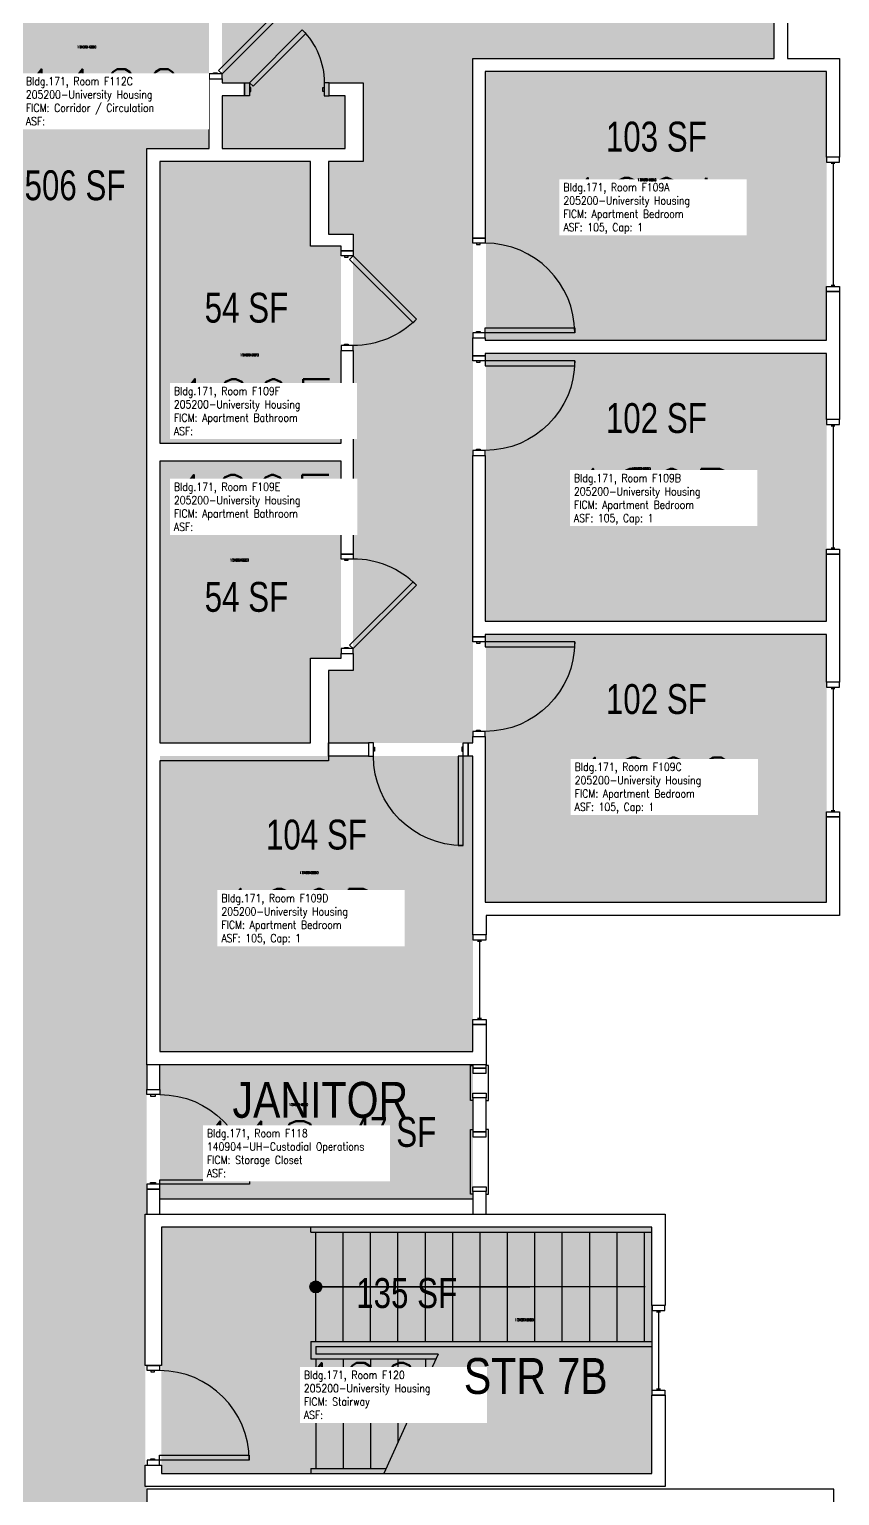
# Model space of a CAD drawing. Header units: inches. Extents: x -93 to 1642, y -75 to 1661.
# Drawn here: x 1317 to 1642, y 240 to 829 of the extents above; entities that cross this region are included whole.
import ezdxf
from ezdxf.enums import TextEntityAlignment as Align

# ---------------------------------------------------------------- set-up
doc = ezdxf.new("R2010")
doc.units = ezdxf.units.IN
doc.header["$LTSCALE"] = 96
doc.header["$MEASUREMENT"] = 0
for name, color, linetype in [('A-AREA-IDEN', 1, 'Continuous'), ('A-DOOR', 2, 'Continuous'), ('A-FLOR', 3, 'Continuous'), ('A-GLAZ', 1, 'Continuous'), ('A-IDEN-RNUM', 7, 'Continuous'), ('A-IDEN-SNUM', 4, 'Continuous'), ('A-IDEN-VNUM', 4, 'Continuous'), ('A-WALL', 5, 'Continuous'), ('AREA-TEXT', 3, 'Continuous'), ('Rooms-Category-Color', 7, 'Continuous'), ('Rooms-College-Color', 7, 'Continuous'), ('Rooms-Department-Color', 7, 'Continuous'), ('Rooms-Division-Color', 7, 'Continuous'), ('Rooms-Information', 7, 'Continuous')]:
    doc.layers.add(name, color=color, linetype=linetype)
doc.styles.add('AREA', font='arial.ttf', dxfattribs={"width": 0.75, "height": 12})
doc.styles.add('DIMS', font='ARIALN.TTF')
doc.styles.add('ROOMSNUMBER', font='txt.shx', dxfattribs={"height": 0.03})
doc.styles.add('ROOMVNUMBER', font='simplex.shx', dxfattribs={"width": 0.85})
doc.styles.get("Standard").update_dxf_attribs({"font": 'ARIALN.TTF'})
doc.dimstyles.new('NBA 2004', dxfattribs={"dimscale": 128, "dimtxt": 0.125, "dimasz": 0.09375, "dimexe": 0.125, "dimexo": 0.125, "dimgap": 0.0625, "dimtad": 1, "dimdec": 3, "dimzin": 3, "dimdsep": 46, "dimlunit": 4, "dimtxsty": 'DIMS', "dimblk": 'ARCHTICK', "dimcen": 0.09375, "dimdle": 0.125, "dimclrd": 256, "dimclre": 256, "dimclrt": 2, "dimadec": 0, "dimazin": 0, "dimtfac": 0.75, "dimtdec": 3, "dimtmove": 2, "dimatfit": 2, "dimfxl": 0.125, "dimfrac": 2, "dimtolj": 1, "dimtzin": 0, "dimlwd": -1, "dimlwe": -1, "dimarcsym": 0})

# ---------------------------------------------------------------- blocks, each defined once
blk = doc.blocks.new('_ArchTick')
at = {"color": 0, "linetype": 'ByBlock', "const_width": 0.15}
blk.add_lwpolyline([(-0.5, -0.5), (0.5, 0.5)], dxfattribs=at)

msp = doc.modelspace()

# ---------------------------------------------------------------- hatches: boundary and pattern name
at = {"layer": 'A-FLOR'}
h = msp.add_hatch(color=256, dxfattribs=at)
edge = h.paths.add_edge_path()
edge.add_line((1429.75000065152, 322.958715159717), (1429.75000065152, 325.5388031910626))
edge.add_ellipse((1431.75000065152, 324.2487591753898), major_axis=(1.682886443342739, 1.682886443342739), ratio=0.9999999999999651, start_angle=45.00000000000102, end_angle=102.17709344266342, ccw=False)
edge.add_line((1431.75000065152, 326.6287200074988), (1431.75000065152, 321.8687983432807))
edge.add_ellipse((1431.75000065152, 324.2487591753898), major_axis=(-1.682886443342702, 1.682886443342702), ratio=0.9999999999999808, start_angle=77.82290655733527, end_angle=134.9999999999994, ccw=False)
edge = h.paths.add_edge_path()
edge.add_line((1429.75000065152, 325.5388031910626), (1429.75000065152, 322.958715159717))
edge.add_ellipse((1431.75000065152, 324.2487591753898), major_axis=(-1.682886443342747, 1.682886443342747), ratio=0.9999999999999857, start_angle=12.177093442663988, end_angle=77.82290655733527, ccw=False)
edge = h.paths.add_edge_path()
edge.add_line((1431.75000065152, 324.2487591753898), (1431.75000065152, 326.6287200074988))
edge.add_ellipse((1431.75000065152, 324.2487591753898), major_axis=(1.682886443342738, 1.68288644334274), ratio=0.9999999999998909, start_angle=314.9999999999969, end_angle=405.0000000000031, ccw=False)
edge.add_line((1434.129961483629, 324.2487591753898), (1431.75000065152, 324.2487591753898))
edge = h.paths.add_edge_path()
edge.add_line((1431.75000065152, 321.8687983432807), (1431.75000065152, 324.2487591753898))
edge.add_line((1431.75000065152, 324.2487591753898), (1434.129961483629, 324.2487591753898))
edge.add_ellipse((1431.75000065152, 324.2487591753898), major_axis=(-1.682886443342739, 1.682886443342739), ratio=0.9999999999998909, start_angle=134.9999999999968, end_angle=225.0000000000031, ccw=False)
h = msp.add_hatch(color=256, dxfattribs=at)
edge = h.paths.add_edge_path()
edge.add_line((1429.749999089646, 271.9587171858581), (1429.749999089646, 274.5388052172037))
edge.add_ellipse((1431.749999089646, 273.2487612015309), major_axis=(-1.682886443342704, 1.682886443342703), ratio=0.9999999999999576, start_angle=-45.000000000001194, end_angle=12.177093442664273, ccw=False)
edge.add_line((1431.749999089646, 275.62872203364), (1431.749999089646, 270.8688003694219))
edge.add_ellipse((1431.749999089646, 273.2487612015309), major_axis=(1.682886443342676, 1.682886443342676), ratio=0.9999999999999599, start_angle=167.8229065573346, end_angle=225.0000000000012, ccw=False)
edge = h.paths.add_edge_path()
edge.add_line((1429.749999089646, 274.5388052172037), (1429.749999089646, 271.9587171858581))
edge.add_ellipse((1431.749999089646, 273.2487612015309), major_axis=(-1.682886443342747, 1.682886443342747), ratio=0.9999999999999857, start_angle=12.177093442663988, end_angle=77.82290655733527, ccw=False)
edge = h.paths.add_edge_path()
edge.add_line((1431.749999089646, 273.2487612015309), (1431.749999089646, 275.62872203364))
edge.add_ellipse((1431.749999089646, 273.2487612015309), major_axis=(-1.682886443342709, 1.682886443342709), ratio=0.99999999999995, start_angle=225.0000000000014, end_angle=314.9999999999986, ccw=False)
edge.add_line((1434.129959921755, 273.2487612015309), (1431.749999089646, 273.2487612015309))
edge = h.paths.add_edge_path()
edge.add_line((1431.749999089646, 270.8688003694219), (1431.749999089646, 273.2487612015309))
edge.add_line((1431.749999089646, 273.2487612015309), (1434.129959921755, 273.2487612015309))
edge.add_ellipse((1431.749999089646, 273.2487612015309), major_axis=(1.682886443342657, 1.682886443342657), ratio=0.9999999999999638, start_angle=225.000000000001, end_angle=314.999999999999, ccw=False)
at = {"layer": 'Rooms-Category-Color', "true_color": 0xadadad}
for points in [[(1363.875000233747, 211.0047703154145), (1303.875000077932, 211.0047703154145), (1303.874998483791, 332.3920106267795), (1278.874998483791, 332.3920106267795), (1278.874998483791, 414.7161238054703), (1303.874998483784, 414.7161238054703), (1303.874998483784, 1145.531339836187), (1303.875000077932, 1145.531339836187), (1303.875000077932, 1227.855453014877), (1303.874998483791, 1227.855453014878), (1303.874998483785, 1322.498731820844), (1363.874998356675, 1322.498731820848), (1363.874998356675, 1130.216124427935), (1388.874998356668, 1130.216124427935), (1388.874998356668, 1047.892011249244), (1363.874998356669, 1047.892011249244), (1363.874998356669, 863.8554536373126), (1388.874998356669, 863.8554536373126), (1388.874998356669, 781.5313404586218), (1363.874998356676, 781.5313404586218), (1363.874998356676, 353.4987312709133), (1363.249998113845, 353.4987312709133), (1363.249998113845, 243.9987317920106), (1363.874559197675, 243.9987317920106), (1363.875000233747, 242.9987576439457)], [(1369.749999809631, 348.2487593479089), (1566.749999112678, 348.2487593479089), (1566.749999112678, 249.2487598692647), (1369.749999809631, 249.2487598692647)]]:
    msp.add_hatch(color=253, dxfattribs=at).paths.add_polyline_path(points)
at = {"layer": 'Rooms-Category-Color', "true_color": 0x728ef3}
for points in [[(1615.874999950816, 953.2487590876596), (1615.874999950815, 817.7487590876586), (1494.87499995081, 817.7487590876591), (1494.87499995081, 542.7487590876589), (1436.874999950823, 542.7487590876589), (1436.874999950823, 571.873759087659), (1446.749999950804, 571.873759087659), (1446.749999950804, 747.1563671030171), (1436.874999950822, 747.1563671030171), (1436.874999950822, 776.2813671030169), (1450.749999950805, 776.2813671030171), (1450.749999950804, 807.9804802817083), (1437.124999950815, 807.9804802817083), (1437.124999950815, 802.7304802817083), (1443.499999950804, 802.7304802817084), (1443.499999950804, 781.5313671030169), (1394.124999950815, 781.5313671030171), (1394.124999950815, 802.7304802817083), (1403.124999950815, 802.7304802817083), (1403.124999950815, 807.9804802817082), (1394.124999950815, 807.9804802817082), (1394.124999950815, 869.1054802817083), (1484.62499995081, 869.1054802817083), (1484.62499995081, 939.2487590876669), (1499.24999995081, 939.2487590876693), (1499.24999995081, 953.2487590876666)], [(1636.874999950933, 704.4987590878154), (1636.8749999509, 812.4987590878136), (1500.124999950885, 812.4987590877408), (1500.124999950944, 704.4987590877427), (1636.433659562676, 704.5117511669341)], [(1369.124999950977, 663.1529808924952), (1369.124999950915, 776.281367103029), (1429.624999950915, 776.2813671030617), (1429.624999950937, 742.2813671030617), (1441.874999950804, 742.2813671030708), (1441.874999950804, 663.1407363356321)], [(1636.874999950995, 591.6237590878154), (1636.874999950958, 699.2487590878154), (1500.137949008686, 699.261708145481), (1500.124999951002, 591.6237590877427), (1636.433659562716, 591.6367511669359)], [(1441.874999950804, 576.7487590876588), (1441.874999950804, 655.8900630953904), (1369.124999950981, 655.8900630953503), (1369.124999951042, 542.7616570761329), (1429.624999951042, 542.7487590877026), (1429.624999951024, 576.7487590877026)], [(1636.874999951031, 586.3737590878154), (1636.874999951067, 478.7487590878154), (1500.12499995106, 478.7487590877427), (1500.137992030153, 586.3867511668886), (1636.433659562716, 586.3867511669359)], [(1369.124999951107, 418.7617057284697), (1494.874999951096, 418.7487590877408), (1494.874999951031, 537.498759087739), (1369.124999951045, 537.4987590876717)], [(1369.12499995082, 413.4987582663811), (1494.874997224186, 413.4987582663811), (1494.874997224186, 359.4987575041137), (1369.12499995082, 359.4987575041137)]]:
    msp.add_hatch(color=171, dxfattribs=at).paths.add_polyline_path(points)
at = {"layer": 'Rooms-College-Color', "true_color": 0xadadad}
for points in [[(1363.875000233747, 211.0047703154145), (1303.875000077932, 211.0047703154145), (1303.874998483791, 332.3920106267795), (1278.874998483791, 332.3920106267795), (1278.874998483791, 414.7161238054703), (1303.874998483784, 414.7161238054703), (1303.874998483784, 1145.531339836187), (1303.875000077932, 1145.531339836187), (1303.875000077932, 1227.855453014877), (1303.874998483791, 1227.855453014878), (1303.874998483785, 1322.498731820844), (1363.874998356675, 1322.498731820848), (1363.874998356675, 1130.216124427935), (1388.874998356668, 1130.216124427935), (1388.874998356668, 1047.892011249244), (1363.874998356669, 1047.892011249244), (1363.874998356669, 863.8554536373126), (1388.874998356669, 863.8554536373126), (1388.874998356669, 781.5313404586218), (1363.874998356676, 781.5313404586218), (1363.874998356676, 353.4987312709133), (1363.249998113845, 353.4987312709133), (1363.249998113845, 243.9987317920106), (1363.874559197675, 243.9987317920106), (1363.875000233747, 242.9987576439457)], [(1615.874999950816, 953.2487590876596), (1615.874999950815, 817.7487590876586), (1494.87499995081, 817.7487590876591), (1494.87499995081, 542.7487590876589), (1436.874999950823, 542.7487590876589), (1436.874999950823, 571.873759087659), (1446.749999950804, 571.873759087659), (1446.749999950804, 747.1563671030171), (1436.874999950822, 747.1563671030171), (1436.874999950822, 776.2813671030169), (1450.749999950805, 776.2813671030171), (1450.749999950804, 807.9804802817083), (1437.124999950815, 807.9804802817083), (1437.124999950815, 802.7304802817083), (1443.499999950804, 802.7304802817084), (1443.499999950804, 781.5313671030169), (1394.124999950815, 781.5313671030171), (1394.124999950815, 802.7304802817083), (1403.124999950815, 802.7304802817083), (1403.124999950815, 807.9804802817082), (1394.124999950815, 807.9804802817082), (1394.124999950815, 869.1054802817083), (1484.62499995081, 869.1054802817083), (1484.62499995081, 939.2487590876669), (1499.24999995081, 939.2487590876693), (1499.24999995081, 953.2487590876666)], [(1636.874999950933, 704.4987590878154), (1636.8749999509, 812.4987590878136), (1500.124999950885, 812.4987590877408), (1500.124999950944, 704.4987590877427), (1636.433659562676, 704.5117511669341)], [(1369.124999950977, 663.1529808924952), (1369.124999950915, 776.281367103029), (1429.624999950915, 776.2813671030617), (1429.624999950937, 742.2813671030617), (1441.874999950804, 742.2813671030708), (1441.874999950804, 663.1407363356321)], [(1636.874999950995, 591.6237590878154), (1636.874999950958, 699.2487590878154), (1500.137949008686, 699.261708145481), (1500.124999951002, 591.6237590877427), (1636.433659562716, 591.6367511669359)], [(1441.874999950804, 576.7487590876588), (1441.874999950804, 655.8900630953904), (1369.124999950981, 655.8900630953503), (1369.124999951042, 542.7616570761329), (1429.624999951042, 542.7487590877026), (1429.624999951024, 576.7487590877026)], [(1636.874999951031, 586.3737590878154), (1636.874999951067, 478.7487590878154), (1500.12499995106, 478.7487590877427), (1500.137992030153, 586.3867511668886), (1636.433659562716, 586.3867511669359)], [(1369.124999951107, 418.7617057284697), (1494.874999951096, 418.7487590877408), (1494.874999951031, 537.498759087739), (1369.124999951045, 537.4987590876717)], [(1369.12499995082, 413.4987582663811), (1494.874997224186, 413.4987582663811), (1494.874997224186, 359.4987575041137), (1369.12499995082, 359.4987575041137)], [(1369.749999809631, 348.2487593479089), (1566.749999112678, 348.2487593479089), (1566.749999112678, 249.2487598692647), (1369.749999809631, 249.2487598692647)]]:
    msp.add_hatch(color=253, dxfattribs=at).paths.add_polyline_path(points)
at = {"layer": 'Rooms-Department-Color', "true_color": 0xacacac}
for points in [[(1363.875000233747, 211.0047703154145), (1303.875000077932, 211.0047703154145), (1303.874998483791, 332.3920106267795), (1278.874998483791, 332.3920106267795), (1278.874998483791, 414.7161238054703), (1303.874998483784, 414.7161238054703), (1303.874998483784, 1145.531339836187), (1303.875000077932, 1145.531339836187), (1303.875000077932, 1227.855453014877), (1303.874998483791, 1227.855453014878), (1303.874998483785, 1322.498731820844), (1363.874998356675, 1322.498731820848), (1363.874998356675, 1130.216124427935), (1388.874998356668, 1130.216124427935), (1388.874998356668, 1047.892011249244), (1363.874998356669, 1047.892011249244), (1363.874998356669, 863.8554536373126), (1388.874998356669, 863.8554536373126), (1388.874998356669, 781.5313404586218), (1363.874998356676, 781.5313404586218), (1363.874998356676, 353.4987312709133), (1363.249998113845, 353.4987312709133), (1363.249998113845, 243.9987317920106), (1363.874559197675, 243.9987317920106), (1363.875000233747, 242.9987576439457)], [(1369.749999809631, 348.2487593479089), (1566.749999112678, 348.2487593479089), (1566.749999112678, 249.2487598692647), (1369.749999809631, 249.2487598692647)]]:
    msp.add_hatch(color=253, dxfattribs=at).paths.add_polyline_path(points)
at = {"layer": 'Rooms-Department-Color', "true_color": 0x604aed}
for points in [[(1615.874999950816, 953.2487590876596), (1615.874999950815, 817.7487590876586), (1494.87499995081, 817.7487590876591), (1494.87499995081, 542.7487590876589), (1436.874999950823, 542.7487590876589), (1436.874999950823, 571.873759087659), (1446.749999950804, 571.873759087659), (1446.749999950804, 747.1563671030171), (1436.874999950822, 747.1563671030171), (1436.874999950822, 776.2813671030169), (1450.749999950805, 776.2813671030171), (1450.749999950804, 807.9804802817083), (1437.124999950815, 807.9804802817083), (1437.124999950815, 802.7304802817083), (1443.499999950804, 802.7304802817084), (1443.499999950804, 781.5313671030169), (1394.124999950815, 781.5313671030171), (1394.124999950815, 802.7304802817083), (1403.124999950815, 802.7304802817083), (1403.124999950815, 807.9804802817082), (1394.124999950815, 807.9804802817082), (1394.124999950815, 869.1054802817083), (1484.62499995081, 869.1054802817083), (1484.62499995081, 939.2487590876669), (1499.24999995081, 939.2487590876693), (1499.24999995081, 953.2487590876666)], [(1636.874999950933, 704.4987590878154), (1636.8749999509, 812.4987590878136), (1500.124999950885, 812.4987590877408), (1500.124999950944, 704.4987590877427), (1636.433659562676, 704.5117511669341)], [(1369.124999950977, 663.1529808924952), (1369.124999950915, 776.281367103029), (1429.624999950915, 776.2813671030617), (1429.624999950937, 742.2813671030617), (1441.874999950804, 742.2813671030708), (1441.874999950804, 663.1407363356321)], [(1636.874999950995, 591.6237590878154), (1636.874999950958, 699.2487590878154), (1500.137949008686, 699.261708145481), (1500.124999951002, 591.6237590877427), (1636.433659562716, 591.6367511669359)], [(1441.874999950804, 576.7487590876588), (1441.874999950804, 655.8900630953904), (1369.124999950981, 655.8900630953503), (1369.124999951042, 542.7616570761329), (1429.624999951042, 542.7487590877026), (1429.624999951024, 576.7487590877026)], [(1636.874999951031, 586.3737590878154), (1636.874999951067, 478.7487590878154), (1500.12499995106, 478.7487590877427), (1500.137992030153, 586.3867511668886), (1636.433659562716, 586.3867511669359)], [(1369.124999951107, 418.7617057284697), (1494.874999951096, 418.7487590877408), (1494.874999951031, 537.498759087739), (1369.124999951045, 537.4987590876717)], [(1369.12499995082, 413.4987582663811), (1494.874997224186, 413.4987582663811), (1494.874997224186, 359.4987575041137), (1369.12499995082, 359.4987575041137)]]:
    msp.add_hatch(color=173, dxfattribs=at).paths.add_polyline_path(points)
at = {"layer": 'Rooms-Division-Color', "true_color": 0xadadad}
for points in [[(1363.875000233747, 211.0047703154145), (1303.875000077932, 211.0047703154145), (1303.874998483791, 332.3920106267795), (1278.874998483791, 332.3920106267795), (1278.874998483791, 414.7161238054703), (1303.874998483784, 414.7161238054703), (1303.874998483784, 1145.531339836187), (1303.875000077932, 1145.531339836187), (1303.875000077932, 1227.855453014877), (1303.874998483791, 1227.855453014878), (1303.874998483785, 1322.498731820844), (1363.874998356675, 1322.498731820848), (1363.874998356675, 1130.216124427935), (1388.874998356668, 1130.216124427935), (1388.874998356668, 1047.892011249244), (1363.874998356669, 1047.892011249244), (1363.874998356669, 863.8554536373126), (1388.874998356669, 863.8554536373126), (1388.874998356669, 781.5313404586218), (1363.874998356676, 781.5313404586218), (1363.874998356676, 353.4987312709133), (1363.249998113845, 353.4987312709133), (1363.249998113845, 243.9987317920106), (1363.874559197675, 243.9987317920106), (1363.875000233747, 242.9987576439457)], [(1369.749999809631, 348.2487593479089), (1566.749999112678, 348.2487593479089), (1566.749999112678, 249.2487598692647), (1369.749999809631, 249.2487598692647)]]:
    msp.add_hatch(color=253, dxfattribs=at).paths.add_polyline_path(points)
at = {"layer": 'Rooms-Division-Color', "true_color": 0x604aed}
for points in [[(1615.874999950816, 953.2487590876596), (1615.874999950815, 817.7487590876586), (1494.87499995081, 817.7487590876591), (1494.87499995081, 542.7487590876589), (1436.874999950823, 542.7487590876589), (1436.874999950823, 571.873759087659), (1446.749999950804, 571.873759087659), (1446.749999950804, 747.1563671030171), (1436.874999950822, 747.1563671030171), (1436.874999950822, 776.2813671030169), (1450.749999950805, 776.2813671030171), (1450.749999950804, 807.9804802817083), (1437.124999950815, 807.9804802817083), (1437.124999950815, 802.7304802817083), (1443.499999950804, 802.7304802817084), (1443.499999950804, 781.5313671030169), (1394.124999950815, 781.5313671030171), (1394.124999950815, 802.7304802817083), (1403.124999950815, 802.7304802817083), (1403.124999950815, 807.9804802817082), (1394.124999950815, 807.9804802817082), (1394.124999950815, 869.1054802817083), (1484.62499995081, 869.1054802817083), (1484.62499995081, 939.2487590876669), (1499.24999995081, 939.2487590876693), (1499.24999995081, 953.2487590876666)], [(1636.874999950933, 704.4987590878154), (1636.8749999509, 812.4987590878136), (1500.124999950885, 812.4987590877408), (1500.124999950944, 704.4987590877427), (1636.433659562676, 704.5117511669341)], [(1369.124999950977, 663.1529808924952), (1369.124999950915, 776.281367103029), (1429.624999950915, 776.2813671030617), (1429.624999950937, 742.2813671030617), (1441.874999950804, 742.2813671030708), (1441.874999950804, 663.1407363356321)], [(1636.874999950995, 591.6237590878154), (1636.874999950958, 699.2487590878154), (1500.137949008686, 699.261708145481), (1500.124999951002, 591.6237590877427), (1636.433659562716, 591.6367511669359)], [(1441.874999950804, 576.7487590876588), (1441.874999950804, 655.8900630953904), (1369.124999950981, 655.8900630953503), (1369.124999951042, 542.7616570761329), (1429.624999951042, 542.7487590877026), (1429.624999951024, 576.7487590877026)], [(1636.874999951031, 586.3737590878154), (1636.874999951067, 478.7487590878154), (1500.12499995106, 478.7487590877427), (1500.137992030153, 586.3867511668886), (1636.433659562716, 586.3867511669359)], [(1369.124999951107, 418.7617057284697), (1494.874999951096, 418.7487590877408), (1494.874999951031, 537.498759087739), (1369.124999951045, 537.4987590876717)], [(1369.12499995082, 413.4987582663811), (1494.874997224186, 413.4987582663811), (1494.874997224186, 359.4987575041137), (1369.12499995082, 359.4987575041137)]]:
    msp.add_hatch(color=173, dxfattribs=at).paths.add_polyline_path(points)

# ---------------------------------------------------------------- linework, layer by layer
at = {"layer": 'A-DOOR'}
for p, q in [((1363.87499995082, 401.4987560719013), (1363.87499995082, 403.4987560719013)), ((1363.87499995082, 403.4987560719013), (1369.12499995082, 403.4987560719013)), ((1369.12499995082, 401.4987560719013), (1363.87499995082, 401.4987560719013)), ((1365.37499995082, 401.4987560719013), (1365.37499995082, 400.8737560719013)), ((1367.37499995082, 401.4987560719013), (1365.37499995082, 401.4987560719013)), ((1365.37499995082, 400.8737560719013), (1367.37499995082, 400.8737560719013)), ((1367.37499995082, 400.8737560719013), (1367.37499995082, 401.4987560719013)), ((1369.12499995082, 403.4987560719013), (1369.12499995082, 401.4987560719013)), ((1363.87499995082, 365.4987560719013), (1363.87499995082, 363.4987560719013)), ((1369.12499995082, 365.4987560719013), (1363.87499995082, 365.4987560719013)), ((1365.37499995082, 365.4987560719013), (1365.37499995082, 366.1237560719013)), ((1365.37499995082, 366.1237560719013), (1367.37499995082, 366.1237560719013)), ((1367.37499995082, 365.4987560719013), (1365.37499995082, 365.4987560719013)), ((1367.37499995082, 366.1237560719013), (1367.37499995082, 365.4987560719013)), ((1369.12499995082, 365.4987560719013), (1369.12499995082, 367.2487560719013)), ((1369.12499995082, 367.2487560719013), (1405.12499995082, 367.2487560719014)), ((1405.12499995082, 365.4987560719014), (1369.12499995082, 365.4987560719013)), ((1369.12499995082, 363.4987560719013), (1369.12499995082, 365.4987560719013)), ((1405.12499995082, 367.2487560719014), (1405.12499995082, 365.4987560719014)), ((1363.87499995082, 363.4987560719013), (1369.12499995082, 363.4987560719013))]:
    msp.add_line(p, q, dxfattribs=at)
for points in [[(1394.124999950814, 811.4678613028127), (1392.710786388441, 812.8820748651858), (1418.166630511157, 838.3379189879015), (1419.58084407353, 836.9237054255284)], [(1405.124999950814, 807.9804802817073), (1406.539213513187, 806.5662667193342), (1427.752416948784, 827.7794701549308), (1426.338203386411, 829.1936837173039)], [(1388.874999950814, 811.4678613028127), (1388.874999950814, 809.4678613028127), (1394.124999950814, 809.4678613028127), (1394.124999950814, 811.4678613028127)], [(1390.624999950814, 811.4678613028127), (1390.624999950814, 811.9678613028127), (1392.124999950814, 811.9678613028127), (1392.124999950814, 811.4678613028127)], [(1405.124999950814, 802.7304802817073), (1403.124999950814, 802.7304802817073), (1403.124999950814, 807.9804802817073), (1405.124999950814, 807.9804802817073)], [(1435.124999950814, 802.7304802817074), (1437.124999950814, 802.7304802817074), (1437.124999950814, 807.9804802817074), (1435.124999950814, 807.9804802817074)], [(1405.124999950814, 804.4804802817073), (1405.624999950814, 804.4804802817073), (1405.624999950814, 805.9804802817073), (1405.124999950814, 805.9804802817073)], [(1435.124999950814, 804.4804802817074), (1434.624999950814, 804.4804802817074), (1434.624999950814, 805.9804802817074), (1435.124999950814, 805.9804802817074)], [(1494.874999950808, 743.4987590876589), (1494.874999950808, 745.4987590876589), (1499.749999950808, 745.4987590876589), (1499.749999950808, 743.4987590876589)], [(1496.249999950808, 743.4987590876589), (1496.249999950808, 742.9987590876589), (1497.749999950808, 742.9987590876589), (1497.749999950808, 743.4987590876589)], [(1441.874999950803, 738.3900630953372), (1441.874999950803, 740.3900630953372), (1446.749999950803, 740.3900630953372), (1446.749999950803, 738.3900630953372)], [(1443.249999950803, 738.3900630953372), (1443.249999950803, 737.8900630953372), (1444.749999950803, 737.8900630953372), (1444.749999950803, 738.3900630953372)], [(1446.749999950803, 738.3900630953372), (1445.335786388429, 736.975849532964), (1470.791630511145, 711.5200054102484), (1472.205844073518, 712.9342189726215)], [(1494.874999950808, 707.4987590876589), (1494.874999950808, 705.4987590876589), (1499.749999950808, 705.4987590876589), (1499.749999950808, 707.4987590876589)], [(1496.249999950808, 707.4987590876589), (1496.249999950808, 707.9987590876589), (1497.749999950808, 707.9987590876589), (1497.749999950808, 707.4987590876589)], [(1499.749999950808, 707.4987590876589), (1499.749999950808, 709.4987590876589), (1535.749999950808, 709.4987590876589), (1535.749999950808, 707.4987590876589)], [(1441.874999950803, 702.3900630953372), (1441.874999950803, 700.3900630953372), (1446.749999950803, 700.3900630953372), (1446.749999950803, 702.3900630953372)], [(1443.249999950803, 702.3900630953372), (1443.249999950803, 702.8900630953372), (1444.749999950803, 702.8900630953372), (1444.749999950803, 702.3900630953372)], [(1494.874999950808, 696.2447238246681), (1494.874999950808, 698.2447238246681), (1499.749999950808, 698.2447238246681), (1499.749999950808, 696.2447238246681)], [(1496.249999950808, 696.2447238246681), (1496.249999950808, 695.7447238246681), (1497.749999950808, 695.7447238246681), (1497.749999950808, 696.2447238246681)], [(1499.749999950808, 696.2447238246681), (1499.749999950808, 694.2447238246681), (1535.749999950808, 694.244723824668), (1535.749999950808, 696.244723824668)], [(1494.874999950808, 660.2447238246681), (1494.874999950808, 658.2447238246681), (1499.749999950808, 658.2447238246681), (1499.749999950808, 660.2447238246681)], [(1496.249999950808, 660.2447238246681), (1496.249999950808, 660.7447238246681), (1497.749999950808, 660.7447238246681), (1497.749999950808, 660.2447238246681)], [(1441.874999950803, 616.6400630953369), (1441.874999950803, 618.6400630953369), (1446.749999950803, 618.6400630953369), (1446.749999950803, 616.6400630953369)], [(1443.249999950803, 616.6400630953369), (1443.249999950803, 616.1400630953369), (1444.749999950803, 616.1400630953369), (1444.749999950803, 616.6400630953369)], [(1446.749999950802, 580.6400630953369), (1445.335786388429, 582.05427665771), (1470.791630511145, 607.5101207804257), (1472.205844073518, 606.0959072180527)], [(1494.874999950808, 583.3737590876589), (1494.874999950808, 585.3737590876589), (1499.749999950808, 585.3737590876589), (1499.749999950808, 583.3737590876589)], [(1496.249999950808, 583.3737590876589), (1496.249999950808, 582.8737590876589), (1497.749999950808, 582.8737590876589), (1497.749999950808, 583.3737590876589)], [(1499.749999950808, 583.3737590876589), (1499.749999950808, 581.3737590876589), (1535.749999950808, 581.3737590876588), (1535.749999950808, 583.3737590876588)], [(1441.874999950802, 580.6400630953369), (1441.874999950802, 578.6400630953369), (1446.749999950802, 578.6400630953369), (1446.749999950802, 580.6400630953369)], [(1443.249999950802, 580.6400630953369), (1443.249999950802, 581.1400630953369), (1444.749999950802, 581.1400630953369), (1444.749999950802, 580.6400630953369)], [(1496.249999950808, 547.3737590876589), (1496.249999950808, 547.8737590876589), (1497.749999950808, 547.8737590876589), (1497.749999950808, 547.3737590876589)], [(1454.876828800137, 542.748759087658), (1452.876828800137, 542.748759087658), (1452.876828800137, 537.498759087658), (1454.876828800137, 537.498759087658)], [(1490.876828800137, 542.748759087658), (1492.876828800137, 542.748759087658), (1492.876828800137, 537.498759087658), (1490.876828800137, 537.498759087658)], [(1494.874999950808, 547.3737590876589), (1494.874999950808, 545.3737590876589), (1499.749999950808, 545.3737590876589), (1499.749999950808, 547.3737590876589)], [(1454.876828800137, 540.998759087658), (1455.376828800137, 540.998759087658), (1455.376828800137, 539.498759087658), (1454.876828800137, 539.498759087658)], [(1490.876828800137, 537.498759087658), (1488.876828800137, 537.498759087658), (1488.876828800137, 501.498759087658), (1490.876828800137, 501.498759087658)], [(1490.876828800137, 540.998759087658), (1490.376828800137, 540.998759087658), (1490.376828800137, 539.498759087658), (1490.876828800137, 539.498759087658)], [(1364.000000925241, 290.6237606734142), (1364.000000886521, 292.6237606734142), (1369.000000886521, 292.6237607702133), (1369.000000925241, 290.6237607702133)], [(1365.500000925241, 290.6237607024539), (1365.500000934921, 290.1237607024539), (1367.000000934921, 290.1237607314936), (1367.000000925241, 290.6237607314936)], [(1364.000001622195, 254.6237606734142), (1364.000001660914, 252.6237606734142), (1369.000001660914, 252.6237607702133), (1369.000001622195, 254.6237607702133)], [(1365.500001622195, 254.6237607024539), (1365.500001612515, 255.1237607024539), (1367.000001612515, 255.1237607314936), (1367.000001622195, 254.6237607314936)], [(1369.000001622195, 254.6237607702133), (1369.000001583475, 256.6237607702133), (1405.000001583475, 256.6237614671671), (1405.000001622195, 254.6237614671671)]]:
    msp.add_lwpolyline(points, close=True, dxfattribs=at)
at = {"layer": 'A-DOOR', "extrusion": (0, 0, -1)}
for centre, radius, start, end in [((-1405.124999950814, 807.9804802817073), 30, 134.9999999999954, 180), ((-1446.749999950803, 738.3900630953372), 36, 225.0000000000046, 270), ((-1499.749999950808, 696.2447238246681), 36, 180, 270), ((-1499.749999950808, 583.3737590876589), 36, 180, 270), ((-1490.876828800137, 537.498759087658), 36, 270, 0), ((-1369.12499995082, 365.4987560719013), 36, 89.99999999999962, 179.9999999999996)]:
    msp.add_arc(centre, radius, start, end, dxfattribs=at)
at = {"layer": 'A-DOOR'}
for centre, start, end in [((1499.749999950808, 707.4987590876589), 0, 90), ((1446.749999950802, 580.6400630953369), 45.0000000000046, 90), ((1369.000001622195, 254.6237607702133), 1.10923742671074e-06, 90.00000110923092)]:
    msp.add_arc(centre, 36, start, end, dxfattribs=at)
at = {"layer": 'A-FLOR'}
for p, q in [((1429.75000065152, 346.2487591753898), (1429.75000065152, 348.2487591753898)), ((1566.7500010293, 346.2487591725956), (1566.7500010293, 348.2487591725956)), ((1429.75000065152, 346.2487591753898), (1566.7500010293, 346.2487591725956)), ((1431.75000065152, 302.2487591753898), (1431.75000065152, 346.2487591753898)), ((1442.75000065152, 302.2487591753898), (1442.75000065152, 346.2487591753898)), ((1453.75000065152, 302.2487591753898), (1453.75000065152, 346.2487591753898)), ((1464.75000065152, 302.2487591753898), (1464.75000065152, 346.2487591753898)), ((1475.75000065152, 302.2487591753898), (1475.75000065152, 346.2487591753898)), ((1486.75000065152, 302.2487591753898), (1486.75000065152, 346.2487591753898)), ((1497.75000065152, 302.2487591753898), (1497.75000065152, 346.2487591753898)), ((1508.75000065152, 302.2487591753898), (1508.75000065152, 346.2487591753898)), ((1519.75000065152, 302.2487591753898), (1519.75000065152, 346.2487591753898)), ((1530.75000065152, 302.2487591753898), (1530.75000065152, 346.2487591753898)), ((1541.75000065152, 302.2487591753898), (1541.75000065152, 346.2487591753898)), ((1552.75000065152, 302.2487591753898), (1552.75000065152, 346.2487591753898)), ((1563.75000065152, 302.2487591753898), (1563.75000065152, 346.2487591753898)), ((1431.750000651784, 324.248758688455), (1517.750001013038, 324.248758688455)), ((1566.750000419466, 316.7487593781535), (1566.749999722512, 280.7487593781535)), ((1429.75000065152, 302.2487591753899), (1566.750000419466, 302.2487591753896)), ((1429.75000065152, 302.2487591753899), (1429.750000604889, 295.2487605544721)), ((1479.970319833174, 295.2487605544721), (1429.750000604889, 295.2487605544721)), ((1431.75000065152, 300.2487591753899), (1566.750000100029, 300.2487582654783)), ((1431.75000065152, 300.2487591753899), (1431.750000620469, 297.248760554472)), ((1480.883131626593, 297.248760554472), (1431.750000658106, 297.248760554472)), ((1431.750000651784, 295.2487605544722), (1431.750000651783, 251.2487605544722)), ((1442.750000651784, 295.2487605544721), (1442.750000651783, 251.2487605544722)), ((1453.750000651784, 295.2487605544721), (1453.750000651783, 251.2487605544722)), ((1464.750000651784, 295.2487605544721), (1464.750000651783, 261.8367743126868)), ((1475.750000651784, 295.2487605544721), (1475.750000651784, 286.0019054813499)), ((1429.750000651783, 251.2487605544722), (1429.750000651783, 249.2487605544722)), ((1429.750000651783, 251.2487605544722), (1459.926842769755, 251.2487605544722))]:
    msp.add_line(p, q, dxfattribs=at)
msp.add_lwpolyline([(1480.883131626593, 297.248760554472), (1471.179771823694, 275.9883871174555), (1474.316159405927, 272.9228536700045), (1465.56996101405, 273.5874612411665), (1468.706348596284, 270.5219277937151), (1459.015782718531, 249.248760431552)], dxfattribs=at)
for centre in [(1431.75000065152, 324.2487591753898), (1431.749999089646, 273.2487612015309)]:
    msp.add_circle(centre, 2.379960832109027, dxfattribs=at)
at = {"layer": 'A-GLAZ'}
for p, q in [((1638.74999995081, 775.5936224261654), (1640.24999995081, 775.5936224261654)), ((1639.49999995081, 775.5936224261654), (1639.49999995081, 726.5936224261654)), ((1638.74999995081, 726.5936224261654), (1640.24999995081, 726.5936224261654)), ((1638.74999995081, 670.1237590876583), (1640.24999995081, 670.1237590876583)), ((1639.49999995081, 670.1237590876583), (1639.49999995081, 621.1237590876583)), ((1638.74999995081, 621.1237590876583), (1640.24999995081, 621.1237590876583)), ((1638.74999995081, 564.5979861794557), (1640.24999995081, 564.5979861794557)), ((1639.49999995081, 564.5979861794557), (1639.49999995081, 515.5979861794557)), ((1638.74999995081, 515.5979861794557), (1640.24999995081, 515.5979861794557)), ((1496.749999950808, 463.1304386899518), (1498.249999950808, 463.1304386899518)), ((1497.499999950808, 463.1304386899518), (1497.499999950808, 432.1304386899518)), ((1496.749999950808, 432.1304386899518), (1498.249999950808, 432.1304386899518)), ((1493.874999946407, 399.1271692674874), (1493.874999950695, 413.1271692674874)), ((1493.874999950695, 413.1271692674874), (1494.874999950695, 413.1271692671811)), ((1501.124999950695, 413.1271692652668), (1500.124999950695, 413.1271692655731)), ((1501.124999946407, 399.1271692652668), (1501.124999950695, 413.1271692652668)), ((1500.124999950388, 412.1271692655731), (1494.874999950388, 412.1271692671811)), ((1494.874999950388, 412.1271692671811), (1494.874999949776, 410.1271692671811)), ((1494.874999949776, 410.1271692671811), (1500.124999949776, 410.1271692655731)), ((1500.124999949776, 410.1271692655731), (1500.124999950388, 412.1271692655731)), ((1494.874999946713, 400.1271692671811), (1494.874999947325, 402.1271692671811)), ((1494.874999947325, 402.1271692671811), (1500.124999947325, 402.1271692655731)), ((1500.124999947325, 402.1271692655731), (1500.124999946713, 400.1271692655731)), ((1494.874999946407, 399.1271692671811), (1493.874999946407, 399.1271692674874)), ((1500.124999946713, 400.1271692655731), (1494.874999946713, 400.1271692671811)), ((1500.124999946407, 399.1271692655731), (1501.124999946407, 399.1271692652668)), ((1493.874999934881, 361.4987820892791), (1493.874999942845, 387.4987820892791)), ((1493.874999942845, 387.4987820892791), (1494.874999942845, 387.4987820889727)), ((1500.124999942538, 386.4987820873647), (1494.874999942538, 386.4987820889727)), ((1494.874999942538, 386.4987820889727), (1494.874999941926, 384.4987820889727)), ((1494.874999941926, 384.4987820889727), (1500.124999941926, 384.4987820873647)), ((1501.124999942845, 387.4987820870584), (1500.124999942845, 387.4987820873647)), ((1500.124999941926, 384.4987820873647), (1500.124999942538, 386.4987820873647)), ((1501.124999934881, 361.4987820870584), (1501.124999942845, 387.4987820870584)), ((1494.874999934881, 361.4987820889727), (1493.874999934881, 361.4987820892791)), ((1494.874999935187, 362.4987820889727), (1494.8749999358, 364.4987820889727)), ((1494.8749999358, 364.4987820889727), (1500.1249999358, 364.4987820873647)), ((1500.124999935187, 362.4987820873647), (1494.874999935187, 362.4987820889727)), ((1500.1249999358, 364.4987820873647), (1500.124999935187, 362.4987820873647)), ((1500.124999934881, 361.4987820873647), (1501.124999934881, 361.4987820870584)), ((1568.625000371066, 314.2487593418539), (1570.125000371066, 314.2487593128142)), ((1569.375000371066, 314.248759327334), (1569.374999770912, 283.248759327334)), ((1568.624999770912, 283.2487593418539), (1570.124999770912, 283.2487593128142))]:
    msp.add_line(p, q, dxfattribs=at)
for points in [[(1642.12499995081, 776.0936224261654), (1642.12499995081, 778.0936224261654), (1636.87499995081, 778.0936224261654), (1636.87499995081, 776.0936224261654)], [(1642.12499995081, 726.0936224261654), (1642.12499995081, 724.0936224261654), (1636.87499995081, 724.0936224261654), (1636.87499995081, 726.0936224261654)], [(1642.12499995081, 670.6237590876583), (1642.12499995081, 672.6237590876583), (1636.87499995081, 672.6237590876583), (1636.87499995081, 670.6237590876583)], [(1642.12499995081, 620.6237590876583), (1642.12499995081, 618.6237590876583), (1636.87499995081, 618.6237590876583), (1636.87499995081, 620.6237590876583)], [(1642.12499995081, 565.0979861794557), (1642.12499995081, 567.0979861794557), (1636.87499995081, 567.0979861794557), (1636.87499995081, 565.0979861794557)], [(1642.12499995081, 515.0979861794557), (1642.12499995081, 513.0979861794557), (1636.87499995081, 513.0979861794557), (1636.87499995081, 515.0979861794557)], [(1500.124999950808, 463.6304386899518), (1500.124999950808, 465.6304386899518), (1494.874999950808, 465.6304386899519), (1494.874999950808, 463.6304386899519)], [(1500.124999950808, 431.6304386899518), (1500.124999950808, 429.6304386899518), (1494.874999950808, 429.6304386899519), (1494.874999950808, 431.6304386899519)], [(1571.875000380746, 314.7487592789345), (1571.875000419466, 316.7487592789345), (1566.875000419466, 316.7487593757336), (1566.875000380746, 314.7487593757336)], [(1571.874999761232, 282.7487592789345), (1571.874999722512, 280.7487592789345), (1566.874999722512, 280.7487593757336), (1566.874999761232, 282.7487593757336)]]:
    msp.add_lwpolyline(points, close=True, dxfattribs=at)
at = {"layer": 'A-WALL'}
for p, q in [((1615.874999950815, 817.7487590876577), (1615.874999950815, 849.1237590876586)), ((1621.124999950815, 849.1237590876586), (1621.124999950815, 817.7487590876577)), ((1494.874999950809, 817.7487590876581), (1615.874999950815, 817.7487590876577)), ((1494.874999950809, 745.4987590876589), (1494.874999950809, 817.7487590876582)), ((1621.124999950815, 817.7487590876577), (1642.12499995081, 817.7487590876576)), ((1642.12499995081, 817.7487590876576), (1642.12499995081, 778.0936224261654)), ((1388.874999950814, 781.5313671030162), (1388.874999950814, 809.4678613028127)), ((1388.874999950814, 809.4678613028127), (1394.124999950814, 809.4678613028127)), ((1394.124999950814, 809.4678613028127), (1394.124999950814, 807.9804802817074)), ((1394.124999950814, 807.9804802817073), (1403.124999950814, 807.9804802817073)), ((1403.124999950814, 807.9804802817073), (1403.124999950814, 802.7304802817073)), ((1437.124999950814, 807.9804802817074), (1450.749999950803, 807.9804802817074)), ((1437.124999950814, 802.7304802817074), (1437.124999950814, 807.9804802817074)), ((1450.749999950803, 807.9804802817075), (1450.749999950803, 776.281367103016)), ((1636.87499995081, 812.4987590876576), (1499.749999950809, 812.4987590876581)), ((1499.749999950809, 812.4987590876581), (1499.749999950809, 745.4987590876589)), ((1636.87499995081, 778.0936224261654), (1636.87499995081, 812.4987590876576)), ((1403.124999950814, 802.7304802817073), (1394.124999950814, 802.7304802817073)), ((1394.124999950814, 802.7304802817074), (1394.124999950814, 781.5313671030162)), ((1443.499999950803, 802.7304802817074), (1437.124999950814, 802.7304802817074)), ((1443.499999950803, 781.531367103016), (1443.499999950803, 802.7304802817074)), ((1363.874999950822, 542.1237590876581), (1363.874999950822, 781.5313671030164)), ((1363.874999950822, 781.5313671030165), (1388.874999950814, 781.5313671030162)), ((1394.124999950814, 781.5313671030162), (1443.499999950803, 781.531367103016)), ((1642.12499995081, 778.0936224261654), (1636.87499995081, 778.0936224261654)), ((1369.124999950822, 776.2813671030164), (1369.124999950822, 663.1400630953372)), ((1429.624999950821, 776.281367103016), (1369.124999950822, 776.2813671030165)), ((1429.624999950821, 742.2813671030162), (1429.624999950821, 776.281367103016)), ((1436.874999950821, 776.281367103016), (1436.874999950821, 747.1563671030162)), ((1450.749999950803, 776.281367103016), (1436.874999950821, 776.281367103016)), ((1441.874999950803, 742.2813671030162), (1429.624999950821, 742.2813671030162)), ((1436.874999950821, 747.1563671030162), (1446.749999950803, 747.1563671030162)), ((1441.874999950803, 740.3900630953372), (1441.874999950803, 742.2813671030162)), ((1446.749999950803, 747.1563671030162), (1446.749999950803, 740.3900630953372)), ((1499.749999950809, 745.4987590876589), (1494.874999950809, 745.4987590876589)), ((1446.749999950803, 740.3900630953372), (1441.874999950803, 740.3900630953372)), ((1636.87499995081, 704.4987590876588), (1636.87499995081, 724.0936224261654)), ((1636.87499995081, 724.0936224261654), (1642.12499995081, 724.0936224261654)), ((1642.12499995081, 724.0936224261654), (1642.12499995081, 672.6237590876583)), ((1494.874999950809, 698.2447238246681), (1494.874999950809, 705.4987590876589)), ((1494.874999950809, 705.4987590876589), (1499.749999950809, 705.4987590876589)), ((1499.749999950809, 705.4987590876589), (1499.749999950809, 704.4987590876589)), ((1499.749999950809, 704.4987590876589), (1636.87499995081, 704.4987590876588)), ((1441.874999950803, 663.1400630953369), (1441.874999950803, 700.3900630953372)), ((1441.874999950803, 700.3900630953372), (1446.749999950803, 700.3900630953372)), ((1446.749999950803, 700.3900630953372), (1446.749999950803, 618.6400630953369)), ((1499.749999950809, 698.2447238246681), (1494.874999950809, 698.2447238246681)), ((1636.87499995081, 699.2487590876588), (1499.749999950809, 699.2487590876589)), ((1499.749999950809, 699.2487590876589), (1499.749999950809, 698.2447238246681)), ((1636.87499995081, 672.6237590876583), (1636.87499995081, 699.2487590876588)), ((1642.12499995081, 672.6237590876583), (1636.87499995081, 672.6237590876583)), ((1369.124999950822, 663.1400630953372), (1441.874999950803, 663.1400630953369)), ((1441.874999950803, 655.8900630953369), (1369.124999950822, 655.8900630953372)), ((1369.124999950822, 655.8900630953372), (1369.124999950822, 542.7487590876583)), ((1441.874999950803, 618.6400630953369), (1441.874999950803, 655.8900630953369)), ((1494.874999950808, 585.3737590876588), (1494.874999950808, 658.2447238246681)), ((1494.874999950808, 658.2447238246681), (1499.749999950808, 658.2447238246681)), ((1499.749999950808, 658.2447238246681), (1499.749999950808, 591.6237590876593)), ((1446.749999950803, 618.6400630953369), (1441.874999950803, 618.6400630953369)), ((1636.87499995081, 591.6237590876593), (1636.87499995081, 618.6237590876583)), ((1636.87499995081, 618.6237590876583), (1642.12499995081, 618.6237590876583)), ((1642.12499995081, 618.6237590876583), (1642.12499995081, 567.0979861794557)), ((1499.749999950808, 591.6237590876593), (1636.87499995081, 591.6237590876593)), ((1499.749999950808, 585.3737590876588), (1494.874999950808, 585.3737590876588)), ((1636.87499995081, 586.3737590876593), (1499.749999950808, 586.3737590876593)), ((1499.749999950808, 586.3737590876593), (1499.749999950808, 585.3737590876588)), ((1636.87499995081, 567.0979861794557), (1636.87499995081, 586.3737590876593)), ((1441.874999950802, 576.7487590876578), (1441.874999950802, 578.6400630953369)), ((1441.874999950802, 578.6400630953369), (1446.749999950802, 578.6400630953369)), ((1446.749999950802, 578.6400630953369), (1446.749999950802, 571.8737590876578)), ((1429.624999950822, 576.7487590876581), (1441.874999950803, 576.7487590876578)), ((1429.624999950822, 542.7487590876581), (1429.624999950822, 576.7487590876581)), ((1446.749999950803, 571.8737590876578), (1436.874999950822, 571.873759087658)), ((1436.874999950822, 571.873759087658), (1436.874999950822, 535.4987590876581)), ((1642.12499995081, 567.0979861794557), (1636.87499995081, 567.0979861794557)), ((1363.874999950821, 413.4987590876596), (1363.874999950821, 542.1237590876589)), ((1369.124999950822, 542.7487590876583), (1429.624999950822, 542.7487590876582)), ((1436.874999950822, 542.748759087658), (1452.876828800137, 542.748759087658)), ((1436.874999950822, 537.498759087658), (1436.874999950822, 542.748759087658)), ((1452.876828800137, 542.748759087658), (1452.876828800137, 537.498759087658)), ((1492.876828800137, 542.748759087658), (1494.874999950808, 542.748759087658)), ((1492.876828800137, 537.498759087658), (1492.876828800137, 542.748759087658)), ((1494.874999950808, 542.748759087658), (1494.874999950808, 545.3737590876588)), ((1494.874999950808, 545.3737590876588), (1499.749999950808, 545.3737590876588)), ((1499.749999950808, 545.3737590876588), (1499.749999950808, 478.7487590876598)), ((1452.876828800137, 537.498759087658), (1436.874999950822, 537.498759087658)), ((1494.874999950808, 537.498759087658), (1492.876828800137, 537.498759087658)), ((1494.874999950808, 474.1237590876598), (1494.874999950808, 537.498759087658)), ((1369.124999950821, 535.4987590876583), (1369.124999950821, 418.7487590876596)), ((1436.874999950822, 535.4987590876581), (1369.124999950821, 535.4987590876583)), ((1636.874999950809, 478.7487590876589), (1636.87499995081, 513.0979861794557)), ((1636.87499995081, 513.0979861794557), (1642.12499995081, 513.0979861794557)), ((1642.12499995081, 513.0979861794557), (1642.124999950809, 473.4987590876589)), ((1499.749999950808, 478.7487590876598), (1636.874999950809, 478.7487590876589)), ((1494.874999950808, 465.6304386899518), (1494.874999950808, 474.1237590876598)), ((1642.124999950809, 473.4987590876589), (1500.124999950808, 473.4987590876598)), ((1500.124999950808, 473.4987590876598), (1500.124999950808, 465.6304386899518)), ((1500.124999950808, 465.6304386899518), (1494.874999950808, 465.6304386899518)), ((1494.874999950808, 418.7487590876584), (1494.874999950808, 429.6304386899518)), ((1494.874999950808, 429.6304386899518), (1500.124999950808, 429.6304386899518)), ((1500.124999950808, 429.6304386899518), (1500.124999950808, 413.4987590876584)), ((1369.124999950821, 418.7487590876596), (1494.874999950808, 418.7487590876584)), ((1369.12499995082, 413.498759087659), (1363.87499995082, 413.498759087659)), ((1363.87499995082, 413.498759087659), (1363.87499995082, 403.4987560719013)), ((1500.124999950808, 413.4987590876584), (1363.874999950821, 413.4987590876596)), ((1369.12499995082, 403.4987560719013), (1369.12499995082, 413.498759087659)), ((1494.874999950808, 413.4987588849003), (1494.874999950388, 412.1271692671811)), ((1500.124999950808, 413.4987588832922), (1494.874999950808, 413.4987588849003)), ((1500.124999950388, 412.1271692655731), (1500.124999950808, 413.4987588832922)), ((1494.874999950388, 412.1271692671811), (1500.124999950388, 412.1271692655731)), ((1363.87499995082, 403.4987560719013), (1369.12499995082, 403.4987560719013)), ((1494.874999946713, 400.1271692671811), (1494.874999942538, 386.4987820889727)), ((1500.124999946713, 400.1271692655731), (1494.874999946713, 400.1271692671811)), ((1500.124999942538, 386.4987820873647), (1500.124999946713, 400.1271692655731)), ((1494.874999942538, 386.4987820889727), (1500.124999942538, 386.4987820873647)), ((1369.12499995082, 363.4987560719013), (1363.87499995082, 363.4987560719013)), ((1363.87499995082, 363.4987560719013), (1363.87499995082, 353.4987579153077)), ((1369.12499995082, 353.4987579153077), (1369.12499995082, 363.4987560719013)), ((1494.874997224186, 359.4987583253916), (1369.12499995082, 359.4987579153078)), ((1494.874999935187, 362.4987820889727), (1494.874999932431, 353.4987820881686)), ((1500.124999935187, 362.4987820873647), (1494.874999935187, 362.4987820889727)), ((1500.124999932431, 353.4987820865607), (1500.124999935187, 362.4987820873647)), ((1363.249999707992, 353.4987593483125), (1572.000001130939, 353.4987593353509)), ((1363.250000886521, 292.6237606588942), (1363.249999707992, 353.4987593483125)), ((1363.87499995082, 353.4987579153077), (1369.12499995082, 353.4987579153077)), ((1494.874999932431, 353.4987820881686), (1500.124999932431, 353.4987820865607)), ((1572.000001130939, 353.4987593353509), (1572.000000419466, 316.7487592765145)), ((1566.7500010293, 348.2487593356769), (1369.749999809631, 348.2487593479089)), ((1369.749999809631, 348.2487593479089), (1369.750000886522, 292.6237607847331)), ((1566.750000419466, 316.7487593781535), (1566.7500010293, 348.2487593356769)), ((1572.000000419466, 316.7487592765145), (1566.750000419466, 316.7487593781535)), ((1369.750000886522, 292.6237607847331), (1363.250000886521, 292.6237606588942)), ((1566.749999112678, 249.2487599200841), (1566.749999722512, 280.7487593781535)), ((1566.749999722512, 280.7487593781535), (1571.999999722512, 280.7487592765145)), ((1571.999999722512, 280.7487592765145), (1571.999999011039, 243.9987598692647)), ((1363.250001660914, 252.6237606588942), (1369.750001660914, 252.6237607847331)), ((1363.250001827893, 243.9987598692646), (1363.250001660914, 252.6237606588942)), ((1369.750001660914, 252.6237607847331), (1369.750001726254, 249.2487598692646)), ((1369.750001726254, 249.2487598692646), (1566.749999112678, 249.2487598692647)), ((1571.999999011039, 243.9987598692647), (1363.250001827893, 243.9987598692646)), ((1639.750000233744, 242.9987584652235), (1363.875000233747, 242.9987584652238)), ((1363.875000233747, 242.9987584652235), (1363.875000233747, 211.0047711366922)), ((1639.750000233746, 153.8395195847304), (1639.750000233744, 242.9987584652233))]:
    msp.add_line(p, q, dxfattribs=at)

# ---------------------------------------------------------------- texts
at = {"layer": 'A-AREA-IDEN'}
for s, p in [('JANITOR', (1433.571649495681, 392.1764412824195)), ('STR 7B', (1520.067757549894, 281.2552741950515))]:
    msp.add_text(s, height=14.4, dxfattribs=at).set_placement(p, align=Align.CENTER)
at = {"layer": 'A-IDEN-RNUM', "style": 'ROOMSNUMBER', "width": 0.85}
for s, p in [('0112-C0', (1339.745431004648, 822.3319488383509)), ('0109-A0', (1564.727713107178, 768.9329682279608)), ('0109-F0', (1405.116522338571, 698.5937195125621)), ('0109-B0', (1562.427802097008, 652.8837252999133)), ('0109-E0', (1401.061157361439, 616.2034201445636)), ('0109-C0', (1562.427802097008, 531.0894705687065)), ('0109-D0', (1429.069948484826, 490.6466149923385)), ('0118-00', (1424.801622782426, 397.4218871564758)), ('0120-00', (1515.526060859356, 311.0220826302025))]:
    msp.add_text(s, height=1, dxfattribs=at).set_placement(p, align=Align.MIDDLE_CENTER)
at = {"layer": 'A-IDEN-SNUM', "style": 'ROOMSNUMBER', "width": 0.85}
for s, p in [('1710F112C0', (1339.745431004648, 822.3319488383509)), ('1710F109A0', (1564.727713107178, 768.9329682279608)), ('1710F109F0', (1405.116522338571, 698.5937195125621)), ('1710F109B0', (1562.427802097008, 652.8837252999133)), ('1710F109E0', (1401.061157361439, 616.2034201445636)), ('1710F109C0', (1562.427802097008, 531.0894705687065)), ('1710F109D0', (1429.069948484826, 490.6466149923385)), ('1710F11800', (1424.801622782426, 397.4218871564758)), ('1710F12000', (1515.526060859356, 311.0220826302025))]:
    msp.add_text(s, height=1, dxfattribs=at).set_placement(p, align=Align.MIDDLE_CENTER)
at = {"layer": 'A-IDEN-VNUM', "style": 'ROOMVNUMBER', "width": 0.85}
for s, p in [('112C', (1345.825210016194, 802.1368605981843)), ('109A', (1563.962675790575, 758.4737800575249)), ('109F', (1406.163893398881, 677.6824878723164)), ('109E', (1406.191710528762, 639.1985498259528)), ('109B', (1567.288030279056, 641.6391989297317)), ('109C', (1568.045695286239, 525.6116226765599)), ('109D', (1425.72117786139, 472.900231494229)), ('118', (1408.949245319205, 379.531675520328)), ('120', (1449.726686873517, 282.4292919299678))]:
    msp.add_text(s, height=22.5, dxfattribs=at).set_placement(p, align=Align.MIDDLE_CENTER)
at = {"layer": 'AREA-TEXT', "style": 'AREA', "width": 0.75}
for s, p in [('103 SF', (1568.498637832749, 786.3170472822998)), ('506 SF', (1335.048664699325, 766.7689602333273)), ('54 SF', (1403.888319969605, 717.6051178504379)), ('102 SF', (1568.500499406265, 673.2569354096736)), ('54 SF', (1403.888459644651, 601.4313834072111)), ('102 SF', (1568.503234630425, 560.3819326559151)), ('104 SF', (1432.001142497618, 505.9420359289548)), ('47 SF', (1463.361302845664, 386.4987578852471)), ('135 SF', (1468.249999461155, 321.7563449844592))]:
    msp.add_text(s, height=12, dxfattribs=at).set_placement(p, align=Align.MIDDLE_CENTER)

# ---------------------------------------------------------------- leaders
at = {"layer": 'A-FLOR'}
for points in [[(1564.058430165998, 324.2487586884551), (1431.750000651784, 324.248758688455)], [(1465.058430165998, 273.2487612015309), (1431.749999089646, 273.2487612015309)]]:
    msp.add_leader(points, dimstyle='NBA 2004', override={"dimscale": 96, "dimasz": 0.09375, "dimgap": 0.0625, "dimtad": 0}, dxfattribs=at)

# ---------------------------------------------------------------- next in the draw order: texts
at = {"layer": 'Rooms-Information', "char_height": 3.214285714285714, "width": 72, "attachment_point": 7, "style": 'ROOMVNUMBER', "bg_fill": 3, "box_fill_scale": 1.5, "bg_fill_color": 256, "bg_fill_true_color": 13158600, "bg_fill_transparency": 0}
for s, insert in [('Bldg.171, Room F112C^M^J205200-University Housing^M^JFICM: Corridor / Circulation^M^JASF: ', (1315.316281444765, 790.8868605981843)), ('Bldg.171, Room F109A^M^J205200-University Housing^M^JFICM: Apartment Bedroom^M^JASF: 105, Cap: 1', (1531.176961504861, 747.2237800575249)), ('Bldg.171, Room F109F^M^J205200-University Housing^M^JFICM: Apartment Bathroom^M^JASF: ', (1374.744250541738, 666.4324878723164)), ('Bldg.171, Room F109E^M^J205200-University Housing^M^JFICM: Apartment Bathroom^M^JASF: ', (1374.772067671619, 627.9485498259528)), ('Bldg.171, Room F109B^M^J205200-University Housing^M^JFICM: Apartment Bedroom^M^JASF: 105, Cap: 1', (1535.413030279056, 630.3891989297317)), ('Bldg.171, Room F109C^M^J205200-University Housing^M^JFICM: Apartment Bedroom^M^JASF: 105, Cap: 1', (1535.715338143382, 514.3616226765599)), ('Bldg.171, Room F109D^M^J205200-University Housing^M^JFICM: Apartment Bedroom^M^JASF: 105, Cap: 1', (1393.84617786139, 461.650231494229)), ('Bldg.171, Room F118^M^J140904-UH-Custodial Operations^M^JFICM: Storage Closet^M^JASF: ', (1388.002816747776, 368.281675520328)), ('Bldg.171, Room F120^M^J205200-University Housing^M^JFICM: Stairway^M^JASF: ', (1426.95882973066, 271.1792919299678))]:
    msp.add_mtext(s, dxfattribs=dict(at, insert=insert))

doc.saveas('drawing.dxf')
